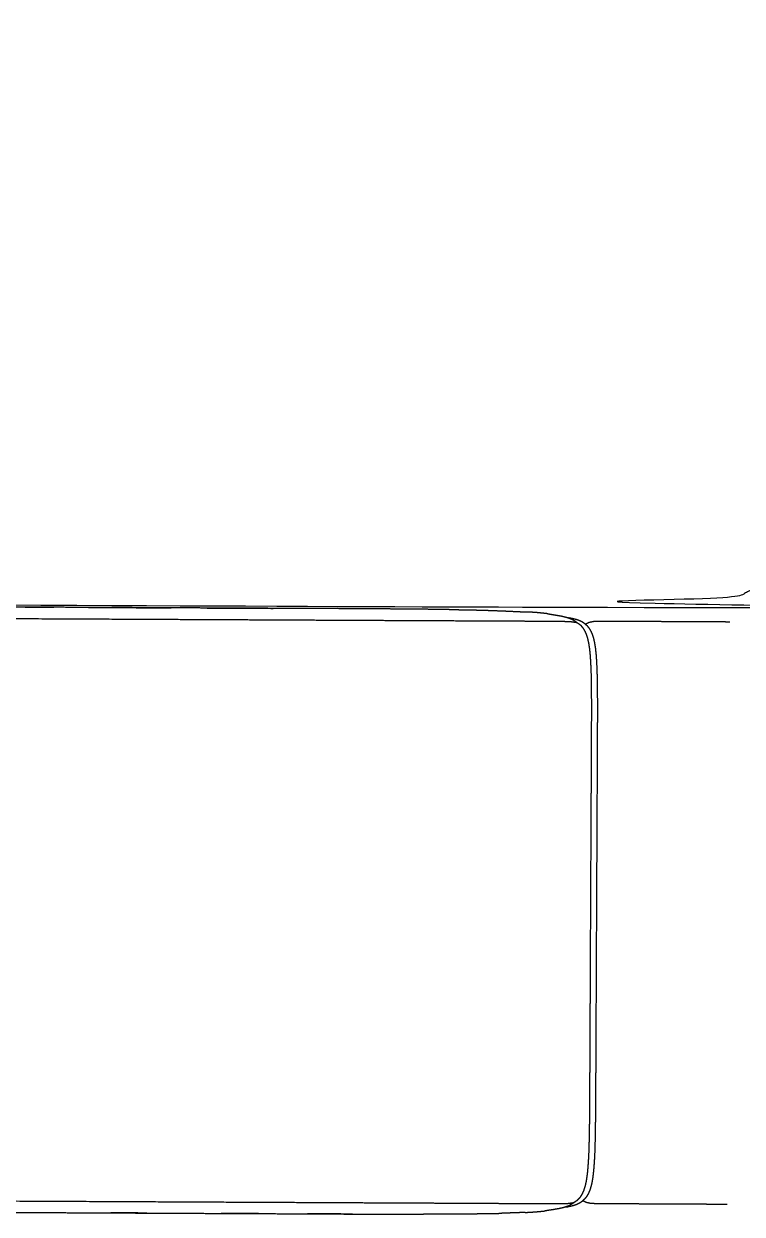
# Model space of a CAD drawing. Header units: millimetres. Extents: x 3429 to 24139, y -631 to 9878.
# Drawn here: x 9116.721 to 9119.533, y 3514.61 to 3519.265 of the extents above; entities that cross this region are included whole.
import ezdxf

# ---------------------------------------------------------------- set-up
doc = ezdxf.new("R2010")
doc.units = ezdxf.units.MM
doc.layers.add('multid_gorunus_4', color=15, linetype='Continuous', lineweight=9)
doc.layers.add('multid_gorunus_5', color=193, linetype='Continuous', lineweight=5)

# ---------------------------------------------------------------- blocks, each defined once
blk = doc.blocks.new('grup-2')
at = {"layer": 'multid_gorunus_4', "lineweight": -3}
for points, knots in [([(1793.8939, 5981.9822), (1793.8979, 5981.9751), (1793.9019, 5981.968), (1793.9132, 5981.9577), (1793.9245, 5981.9474), (1793.946, 5981.9309), (1793.9674, 5981.9144), (1794.0021, 5981.8891), (1794.0368, 5981.8637), (1794.0876, 5981.8264), (1794.1385, 5981.7892), (1794.2024, 5981.7428), (1794.2662, 5981.6964), (1794.34, 5981.6437), (1794.4137, 5981.591), (1794.4942, 5981.5346), (1794.5747, 5981.4782), (1794.6588, 5981.421), (1794.743, 5981.3637), (1794.83, 5981.306), (1794.9171, 5981.2483), (1795.0064, 5981.1907), (1795.0957, 5981.1331), (1795.1866, 5981.0761), (1795.2775, 5981.0191), (1795.3694, 5980.963), (1795.4613, 5980.907), (1795.5541, 5980.8521), (1795.6469, 5980.7972), (1795.7407, 5980.7433), (1795.8344, 5980.6895), (1795.9291, 5980.6367), (1796.0237, 5980.584), (1796.1192, 5980.5323), (1796.2148, 5980.4806), (1796.3112, 5980.43), (1796.4077, 5980.3794), (1796.505, 5980.3299), (1796.6024, 5980.2805), (1796.7005, 5980.2322), (1796.7987, 5980.1838), (1796.8977, 5980.1366), (1796.9968, 5980.0894), (1797.0967, 5980.0433), (1797.1965, 5979.9973), (1797.2972, 5979.9524), (1797.398, 5979.9074), (1797.4995, 5979.8637), (1797.601, 5979.82), (1797.7034, 5979.7774), (1797.8057, 5979.7349), (1797.9088, 5979.6935), (1798.0119, 5979.6521), (1798.1158, 5979.6119), (1798.2197, 5979.5718), (1798.3243, 5979.5328), (1798.429, 5979.4939), (1798.5344, 5979.4562), (1798.6398, 5979.4185), (1798.7459, 5979.3821), (1798.8519, 5979.3456), (1798.9587, 5979.3105), (1799.0656, 5979.2754), (1799.173, 5979.2416), (1799.2805, 5979.2077), (1799.3887, 5979.1752), (1799.4969, 5979.1426), (1799.6057, 5979.1115), (1799.7146, 5979.0803), (1799.824, 5979.0505), (1799.9335, 5979.0206), (1800.0435, 5978.9922), (1800.1536, 5978.9637), (1800.2643, 5978.9366), (1800.375, 5978.9096), (1800.4863, 5978.8839), (1800.5976, 5978.8582), (1800.7094, 5978.834), (1800.8212, 5978.8098), (1800.9336, 5978.787), (1801.046, 5978.7641), (1801.1589, 5978.7428), (1801.2719, 5978.7215), (1801.3893, 5978.7015), (1801.5068, 5978.6816), (1801.6328, 5978.663), (1801.7588, 5978.6443), (1801.8974, 5978.627), (1802.0359, 5978.6096), (1802.1909, 5978.5934), (1802.346, 5978.5771), (1802.5216, 5978.562), (1802.6972, 5978.5468), (1802.8973, 5978.5328), (1803.0974, 5978.5187), (1803.326, 5978.5055), (1803.5546, 5978.4924), (1803.8158, 5978.4801), (1804.077, 5978.4678), (1804.3747, 5978.4563), (1804.6723, 5978.4449), (1805.0105, 5978.4341), (1805.3487, 5978.4234), (1805.7315, 5978.4134), (1806.1142, 5978.4033), (1806.5454, 5978.3938), (1806.9766, 5978.3843), (1807.4603, 5978.3754), (1807.9441, 5978.3664), (1808.4843, 5978.3579), (1809.0246, 5978.3494), (1809.6253, 5978.3413), (1810.2261, 5978.3332), (1810.8914, 5978.3253), (1811.5566, 5978.3175), (1812.2784, 5978.31), (1813.0001, 5978.3024), (1813.7703, 5978.2952), (1814.5404, 5978.2879), (1815.351, 5978.281), (1816.1615, 5978.274), (1817.0044, 5978.2674), (1817.8473, 5978.2607), (1818.7146, 5978.2544), (1819.5819, 5978.2481), (1820.4655, 5978.2421), (1821.3491, 5978.2361), (1822.2408, 5978.2304), (1823.1326, 5978.2246), (1824.0247, 5978.2192), (1824.9167, 5978.2138), (1825.8009, 5978.2087), (1826.6852, 5978.2036), (1827.5536, 5978.1988), (1828.4219, 5978.194), (1829.2665, 5978.1895), (1829.511, 5978.1881), (1830.3236, 5978.1839), (1831.1362, 5978.1797), (1831.9088, 5978.1758), (1832.6815, 5978.172), (1833.4061, 5978.1684), (1834.1308, 5978.1649), (1834.7994, 5978.1616), (1835.468, 5978.1584), (1836.0726, 5978.1554), (1836.6772, 5978.1524), (1837.2213, 5978.1498), (1837.7653, 5978.1472), (1838.2523, 5978.1448), (1838.7393, 5978.1424), (1839.1729, 5978.1403), (1839.6064, 5978.1382), (1839.9899, 5978.1363), (1840.3735, 5978.1345), (1840.7106, 5978.1329), (1841.0477, 5978.1312), (1841.3418, 5978.1298), (1841.6359, 5978.1283), (1841.8906, 5978.1271), (1842.1454, 5978.1258), (1842.3642, 5978.1248), (1842.583, 5978.1237), (1842.7686, 5978.1228), (1842.9543, 5978.1219), (1843.1096, 5978.1212), (1843.265, 5978.1204), (1843.3928, 5978.1198), (1843.5206, 5978.1191), (1843.6236, 5978.1187), (1843.7267, 5978.1182), (1843.8077, 5978.1178), (1843.8887, 5978.1174), (1843.9506, 5978.117), (1844.0125, 5978.1167), (1844.0581, 5978.1165), (1844.1036, 5978.1164), (1844.1357, 5978.1162), (1844.1677, 5978.116), (1844.1885, 5978.1165), (1844.2094, 5978.117), (1844.2212, 5978.1187), (1844.2331, 5978.1204)], [0, 0, 0, 1, 1, 2, 2, 3, 3, 4, 4, 5, 5, 6, 6, 7, 7, 8, 8, 9, 9, 10, 10, 11, 11, 12, 12, 13, 13, 14, 14, 15, 15, 16, 16, 17, 17, 18, 18, 19, 19, 20, 20, 21, 21, 22, 22, 23, 23, 24, 24, 25, 25, 26, 26, 27, 27, 28, 28, 29, 29, 30, 30, 31, 31, 32, 32, 33, 33, 34, 34, 35, 35, 36, 36, 37, 37, 38, 38, 39, 39, 40, 40, 41, 41, 42, 42, 43, 43, 44, 44, 45, 45, 46, 46, 47, 47, 48, 48, 49, 49, 50, 50, 51, 51, 52, 52, 53, 53, 54, 54, 55, 55, 56, 56, 57, 57, 58, 58, 59, 59, 60, 60, 61, 61, 62, 62, 63, 63, 64, 64, 65, 65, 66, 66, 67, 67, 68, 68, 69, 69, 70, 70, 71, 71, 72, 72, 73, 73, 74, 74, 75, 75, 76, 76, 77, 77, 78, 78, 79, 79, 80, 80, 81, 81, 82, 82, 83, 83, 84, 84, 85, 85, 86, 86, 87, 87, 88, 88, 89, 89, 90, 90, 91, 91, 91]), ([(1793.8939, 5981.9822), (1793.8979, 5981.9751), (1793.9019, 5981.968), (1793.9132, 5981.9577), (1793.9245, 5981.9474), (1793.946, 5981.9309), (1793.9674, 5981.9144), (1794.0021, 5981.8891), (1794.0368, 5981.8637), (1794.0876, 5981.8264), (1794.1385, 5981.7892), (1794.2024, 5981.7428), (1794.2662, 5981.6964), (1794.34, 5981.6437), (1794.4137, 5981.591), (1794.4942, 5981.5346), (1794.5747, 5981.4782), (1794.6588, 5981.421), (1794.743, 5981.3637), (1794.83, 5981.306), (1794.9171, 5981.2483), (1795.0064, 5981.1907), (1795.0957, 5981.1331), (1795.1866, 5981.0761), (1795.2775, 5981.0191), (1795.3694, 5980.963), (1795.4613, 5980.907), (1795.5541, 5980.8521), (1795.6469, 5980.7972), (1795.7407, 5980.7433), (1795.8344, 5980.6895), (1795.9291, 5980.6367), (1796.0237, 5980.584), (1796.1192, 5980.5323), (1796.2148, 5980.4806), (1796.3112, 5980.43), (1796.4077, 5980.3794), (1796.505, 5980.3299), (1796.6024, 5980.2805), (1796.7005, 5980.2322), (1796.7987, 5980.1838), (1796.8977, 5980.1366), (1796.9968, 5980.0894), (1797.0967, 5980.0433), (1797.1965, 5979.9973), (1797.2972, 5979.9524), (1797.398, 5979.9074), (1797.4995, 5979.8637), (1797.601, 5979.82), (1797.7034, 5979.7774), (1797.8057, 5979.7349), (1797.9088, 5979.6935), (1798.0119, 5979.6521), (1798.1158, 5979.6119), (1798.2197, 5979.5718), (1798.3243, 5979.5328), (1798.429, 5979.4939), (1798.5344, 5979.4562), (1798.6398, 5979.4185), (1798.7459, 5979.3821), (1798.8519, 5979.3456), (1798.9587, 5979.3105), (1799.0656, 5979.2754), (1799.173, 5979.2416), (1799.2805, 5979.2077), (1799.3887, 5979.1752), (1799.4969, 5979.1426), (1799.6057, 5979.1115), (1799.7146, 5979.0803), (1799.824, 5979.0505), (1799.9335, 5979.0206), (1800.0435, 5978.9922), (1800.1536, 5978.9637), (1800.2643, 5978.9366), (1800.375, 5978.9096), (1800.4863, 5978.8839), (1800.5976, 5978.8582), (1800.7094, 5978.834), (1800.8212, 5978.8098), (1800.9336, 5978.787), (1801.046, 5978.7641), (1801.1589, 5978.7428), (1801.2719, 5978.7215), (1801.3893, 5978.7015), (1801.5068, 5978.6816), (1801.6328, 5978.663), (1801.7588, 5978.6443), (1801.8974, 5978.627), (1802.0359, 5978.6096), (1802.1909, 5978.5934), (1802.346, 5978.5771), (1802.5216, 5978.562), (1802.6972, 5978.5468), (1802.8973, 5978.5328), (1803.0974, 5978.5187), (1803.326, 5978.5055), (1803.5546, 5978.4924), (1803.8158, 5978.4801), (1804.077, 5978.4678), (1804.3747, 5978.4563), (1804.6723, 5978.4449), (1805.0105, 5978.4341), (1805.3487, 5978.4234), (1805.7315, 5978.4134), (1806.1142, 5978.4033), (1806.5454, 5978.3938), (1806.9766, 5978.3843), (1807.4603, 5978.3754), (1807.9441, 5978.3664), (1808.4843, 5978.3579), (1809.0246, 5978.3494), (1809.6253, 5978.3413), (1810.2261, 5978.3332), (1810.8914, 5978.3253), (1811.5566, 5978.3175), (1812.2784, 5978.31), (1813.0001, 5978.3024), (1813.7703, 5978.2952), (1814.5404, 5978.2879), (1815.351, 5978.281), (1816.1615, 5978.274), (1817.0044, 5978.2674), (1817.8473, 5978.2607), (1818.7146, 5978.2544), (1819.5819, 5978.2481), (1820.4655, 5978.2421), (1821.3491, 5978.2361), (1822.2408, 5978.2304), (1823.1326, 5978.2246), (1824.0247, 5978.2192), (1824.9167, 5978.2138), (1825.8009, 5978.2087), (1826.6852, 5978.2036), (1827.5536, 5978.1988), (1828.4219, 5978.194), (1829.2665, 5978.1895), (1829.511, 5978.1881), (1830.3236, 5978.1839), (1831.1362, 5978.1797), (1831.9088, 5978.1758), (1832.6815, 5978.172), (1833.4061, 5978.1684), (1834.1308, 5978.1649), (1834.7994, 5978.1616), (1835.468, 5978.1584), (1836.0726, 5978.1554), (1836.6772, 5978.1524), (1837.2213, 5978.1498), (1837.7653, 5978.1472), (1838.2523, 5978.1448), (1838.7393, 5978.1424), (1839.1729, 5978.1403), (1839.6064, 5978.1382), (1839.9899, 5978.1363), (1840.3735, 5978.1345), (1840.7106, 5978.1329), (1841.0477, 5978.1312), (1841.3418, 5978.1298), (1841.6359, 5978.1283), (1841.8906, 5978.1271), (1842.1454, 5978.1258), (1842.3642, 5978.1248), (1842.583, 5978.1237), (1842.7686, 5978.1228), (1842.9543, 5978.1219), (1843.1096, 5978.1212), (1843.265, 5978.1204), (1843.3928, 5978.1198), (1843.5206, 5978.1191), (1843.6236, 5978.1187), (1843.7267, 5978.1182), (1843.8077, 5978.1178), (1843.8887, 5978.1174), (1843.9506, 5978.117), (1844.0125, 5978.1167), (1844.0581, 5978.1165), (1844.1036, 5978.1164), (1844.1357, 5978.1162), (1844.1677, 5978.116), (1844.1885, 5978.1165), (1844.2094, 5978.117), (1844.2212, 5978.1187), (1844.2331, 5978.1204)], [0, 0, 0, 1, 1, 2, 2, 3, 3, 4, 4, 5, 5, 6, 6, 7, 7, 8, 8, 9, 9, 10, 10, 11, 11, 12, 12, 13, 13, 14, 14, 15, 15, 16, 16, 17, 17, 18, 18, 19, 19, 20, 20, 21, 21, 22, 22, 23, 23, 24, 24, 25, 25, 26, 26, 27, 27, 28, 28, 29, 29, 30, 30, 31, 31, 32, 32, 33, 33, 34, 34, 35, 35, 36, 36, 37, 37, 38, 38, 39, 39, 40, 40, 41, 41, 42, 42, 43, 43, 44, 44, 45, 45, 46, 46, 47, 47, 48, 48, 49, 49, 50, 50, 51, 51, 52, 52, 53, 53, 54, 54, 55, 55, 56, 56, 57, 57, 58, 58, 59, 59, 60, 60, 61, 61, 62, 62, 63, 63, 64, 64, 65, 65, 66, 66, 67, 67, 68, 68, 69, 69, 70, 70, 71, 71, 72, 72, 73, 73, 74, 74, 75, 75, 76, 76, 77, 77, 78, 78, 79, 79, 80, 80, 81, 81, 82, 82, 83, 83, 84, 84, 85, 85, 86, 86, 87, 87, 88, 88, 89, 89, 90, 90, 91, 91, 91]), ([(1843.8508, 5980.4366), (1843.8115, 5980.4372), (1843.7722, 5980.4378), (1843.7517, 5980.4386), (1843.7313, 5980.4395), (1843.6801, 5980.4401), (1843.629, 5980.4406), (1843.5702, 5980.4411), (1843.5114, 5980.4416), (1843.4443, 5980.4421), (1843.3772, 5980.4425), (1843.3012, 5980.4429), (1843.2253, 5980.4433), (1843.1399, 5980.4437), (1843.0545, 5980.4441), (1842.9591, 5980.4446), (1842.8638, 5980.445), (1842.7596, 5980.4455), (1842.6554, 5980.4461), (1842.5437, 5980.4466), (1842.4321, 5980.4471), (1842.3142, 5980.4477), (1842.1962, 5980.4483), (1842.0733, 5980.4489), (1841.9503, 5980.4495), (1841.8236, 5980.4501), (1841.6968, 5980.4508), (1841.5676, 5980.4514), (1841.4384, 5980.452), (1841.308, 5980.4526), (1841.1775, 5980.4532), (1841.047, 5980.4539), (1840.9165, 5980.4545), (1840.7873, 5980.4551), (1840.6581, 5980.4557), (1840.5314, 5980.4564), (1840.4047, 5980.457), (1840.2817, 5980.4576), (1840.1587, 5980.4582), (1840.0408, 5980.4587), (1839.9228, 5980.4593), (1839.8112, 5980.4599), (1839.6995, 5980.4604), (1839.5953, 5980.4609), (1839.4911, 5980.4614), (1839.3957, 5980.4619), (1839.3003, 5980.4624), (1839.215, 5980.4628), (1839.1296, 5980.4632), (1839.0537, 5980.4636), (1838.9777, 5980.4639), (1838.9106, 5980.4641), (1838.8435, 5980.4643), (1838.8336, 5980.4643), (1838.8236, 5980.4643)], [90.111111, 90.111111, 90.111111, 91, 91, 92, 92, 93, 93, 94, 94, 95, 95, 96, 96, 97, 97, 98, 98, 99, 99, 100, 100, 101, 101, 102, 102, 103, 103, 104, 104, 105, 105, 106, 106, 107, 107, 108, 108, 109, 109, 110, 110, 111, 111, 112, 112, 113, 113, 114, 114, 115, 115, 116, 116, 116.169368, 116.169368, 116.169368]), ([(1843.8508, 5980.4366), (1843.8115, 5980.4372), (1843.7722, 5980.4378), (1843.7517, 5980.4386), (1843.7313, 5980.4395), (1843.6801, 5980.4401), (1843.629, 5980.4406), (1843.5702, 5980.4411), (1843.5114, 5980.4416), (1843.4443, 5980.4421), (1843.3772, 5980.4425), (1843.3012, 5980.4429), (1843.2253, 5980.4433), (1843.1399, 5980.4437), (1843.0545, 5980.4441), (1842.9591, 5980.4446), (1842.8638, 5980.445), (1842.7596, 5980.4455), (1842.6554, 5980.4461), (1842.5437, 5980.4466), (1842.4321, 5980.4471), (1842.3142, 5980.4477), (1842.1962, 5980.4483), (1842.0733, 5980.4489), (1841.9503, 5980.4495), (1841.8236, 5980.4501), (1841.6968, 5980.4508), (1841.5676, 5980.4514), (1841.4384, 5980.452), (1841.308, 5980.4526), (1841.1775, 5980.4532), (1841.047, 5980.4539), (1840.9165, 5980.4545), (1840.7873, 5980.4551), (1840.6581, 5980.4557), (1840.5314, 5980.4564), (1840.4047, 5980.457), (1840.2817, 5980.4576), (1840.1587, 5980.4582), (1840.0408, 5980.4587), (1839.9228, 5980.4593), (1839.8112, 5980.4599), (1839.6995, 5980.4604), (1839.5953, 5980.4609), (1839.4911, 5980.4614), (1839.3957, 5980.4619), (1839.3003, 5980.4624), (1839.215, 5980.4628), (1839.1296, 5980.4632), (1839.0537, 5980.4636), (1838.9777, 5980.4639), (1838.9106, 5980.4641), (1838.8435, 5980.4643), (1838.8336, 5980.4643), (1838.8236, 5980.4643)], [90.111111, 90.111111, 90.111111, 91, 91, 92, 92, 93, 93, 94, 94, 95, 95, 96, 96, 97, 97, 98, 98, 99, 99, 100, 100, 101, 101, 102, 102, 103, 103, 104, 104, 105, 105, 106, 106, 107, 107, 108, 108, 109, 109, 110, 110, 111, 111, 112, 112, 113, 113, 114, 114, 115, 115, 116, 116, 116.169368, 116.169368, 116.169368]), ([(1842.0842, 5980.4488), (1842.0847, 5980.4488), (1842.0851, 5980.4488), (1842.1407, 5980.4485), (1842.1962, 5980.4483)], [261.9964985, 261.9964985, 261.9964985, 262, 262, 262.4469027, 262.4469027, 262.4469027]), ([(1842.0842, 5980.4488), (1842.0847, 5980.4488), (1842.0851, 5980.4488), (1842.1407, 5980.4485), (1842.1962, 5980.4483)], [261.9964985, 261.9964985, 261.9964985, 262, 262, 262.4469027, 262.4469027, 262.4469027]), ([(1842.3331, 5980.4476), (1842.3334, 5980.4476), (1842.3337, 5980.4476), (1842.4529, 5980.4471), (1842.5721, 5980.4465), (1842.6137, 5980.4463), (1842.6554, 5980.4461)], [262.997395, 262.997395, 262.997395, 263, 263, 264, 264, 264.369074, 264.369074, 264.369074]), ([(1842.3331, 5980.4476), (1842.3334, 5980.4476), (1842.3337, 5980.4476), (1842.4529, 5980.4471), (1842.5721, 5980.4465), (1842.6137, 5980.4463), (1842.6554, 5980.4461)], [262.997395, 262.997395, 262.997395, 263, 263, 264, 264, 264.369074, 264.369074, 264.369074]), ([(1842.7976, 5980.4453), (1842.7977, 5980.4453), (1842.7978, 5980.4453), (1842.903, 5980.4449), (1843.0083, 5980.4444), (1843.0314, 5980.4443), (1843.0545, 5980.4441)], [264.999047, 264.999047, 264.999047, 265, 265, 266, 266, 266.239627, 266.239627, 266.239627]), ([(1842.7976, 5980.4453), (1842.7977, 5980.4453), (1842.7978, 5980.4453), (1842.903, 5980.4449), (1843.0083, 5980.4444), (1843.0314, 5980.4443), (1843.0545, 5980.4441)], [264.999047, 264.999047, 264.999047, 265, 265, 266, 266, 266.239627, 266.239627, 266.239627]), ([(1843.8508, 5980.4366), (1843.8726, 5980.4365), (1843.8945, 5980.4364), (1843.9261, 5980.4352), (1843.9578, 5980.4341), (1843.984, 5980.4329), (1844.0103, 5980.4316), (1844.0313, 5980.4307), (1844.0522, 5980.4299)], [83.301867, 83.301867, 83.301867, 84, 84, 85, 85, 86, 86, 87, 87, 87]), ([(1843.8508, 5980.4366), (1843.8726, 5980.4365), (1843.8945, 5980.4364), (1843.9261, 5980.4352), (1843.9578, 5980.4341), (1843.984, 5980.4329), (1844.0103, 5980.4316), (1844.0313, 5980.4307), (1844.0522, 5980.4299)], [83.301867, 83.301867, 83.301867, 84, 84, 85, 85, 86, 86, 87, 87, 87]), ([(1844.1303, 5980.423), (1844.1129, 5980.4248), (1844.0954, 5980.4267), (1844.0738, 5980.4283), (1844.0522, 5980.4299)], [0, 0, 0, 1, 1, 2, 2, 2]), ([(1844.1303, 5980.423), (1844.1129, 5980.4248), (1844.0954, 5980.4267), (1844.0738, 5980.4283), (1844.0522, 5980.4299)], [0, 0, 0, 1, 1, 2, 2, 2]), ([(1844.1303, 5980.423), (1844.1441, 5980.4207), (1844.1579, 5980.4185), (1844.1703, 5980.4164), (1844.1828, 5980.4142)], [2, 2, 2, 3, 3, 4, 4, 4]), ([(1844.1303, 5980.423), (1844.1441, 5980.4207), (1844.1579, 5980.4185), (1844.1703, 5980.4164), (1844.1828, 5980.4142)], [2, 2, 2, 3, 3, 4, 4, 4]), ([(1844.1828, 5980.4142), (1844.1934, 5980.4116), (1844.2041, 5980.4091), (1844.2124, 5980.4061), (1844.2207, 5980.4032), (1844.2271, 5980.3999), (1844.2336, 5980.3965)], [-1, -1, -1, 0, 0, 1, 1, 2, 2, 2]), ([(1844.1828, 5980.4142), (1844.1934, 5980.4116), (1844.2041, 5980.4091), (1844.2124, 5980.4061), (1844.2207, 5980.4032), (1844.2271, 5980.3999), (1844.2336, 5980.3965)], [-1, -1, -1, 0, 0, 1, 1, 2, 2, 2]), ([(1844.1993, 5978.1028), (1844.2037, 5978.1034), (1844.208, 5978.104), (1844.2184, 5978.1064), (1844.2289, 5978.1087), (1844.2369, 5978.1114), (1844.2448, 5978.1141), (1844.251, 5978.1172), (1844.2572, 5978.1203), (1844.2621, 5978.1238), (1844.267, 5978.1273), (1844.2713, 5978.1313), (1844.2755, 5978.1352), (1844.2793, 5978.1397), (1844.2831, 5978.1442), (1844.2863, 5978.1496), (1844.2895, 5978.1549), (1844.2923, 5978.1613), (1844.2951, 5978.1676), (1844.2975, 5978.1751), (1844.2999, 5978.1827), (1844.302, 5978.1915), (1844.3041, 5978.2003), (1844.3058, 5978.2107), (1844.3075, 5978.2211), (1844.3089, 5978.2332), (1844.3103, 5978.2453), (1844.3114, 5978.2593), (1844.3125, 5978.2733), (1844.3135, 5978.2893), (1844.3144, 5978.3053), (1844.3151, 5978.3235), (1844.3157, 5978.3417), (1844.3162, 5978.3622), (1844.3167, 5978.3827), (1844.317, 5978.4057), (1844.3173, 5978.4287), (1844.3176, 5978.4542), (1844.3179, 5978.4798), (1844.318, 5978.5081), (1844.3182, 5978.5364), (1844.3183, 5978.5676), (1844.3185, 5978.5989), (1844.3187, 5978.6332), (1844.3189, 5978.6675), (1844.319, 5978.7044), (1844.3192, 5978.7414), (1844.3194, 5978.7806), (1844.3195, 5978.8199), (1844.3197, 5978.861), (1844.32, 5978.9022), (1844.3202, 5978.9449), (1844.3204, 5978.9876), (1844.3206, 5979.0314), (1844.3208, 5979.0752), (1844.321, 5979.1198), (1844.3212, 5979.1644), (1844.3214, 5979.2093), (1844.3216, 5979.2543), (1844.3219, 5979.2992), (1844.3221, 5979.3442), (1844.3223, 5979.3887), (1844.3225, 5979.4333), (1844.3227, 5979.4771), (1844.3229, 5979.521), (1844.3231, 5979.5636), (1844.3233, 5979.6063), (1844.3235, 5979.6474), (1844.3238, 5979.6886), (1844.3239, 5979.7278), (1844.3241, 5979.7671), (1844.3242, 5979.8041), (1844.3244, 5979.8411), (1844.3246, 5979.8753), (1844.3248, 5979.9096), (1844.3249, 5979.9408), (1844.3251, 5979.9721), (1844.3252, 5980.0004), (1844.3253, 5980.0287), (1844.3253, 5980.0543), (1844.3253, 5980.0799), (1844.3251, 5980.1028), (1844.325, 5980.1258), (1844.3247, 5980.1463), (1844.3244, 5980.1668), (1844.3239, 5980.185), (1844.3235, 5980.2032), (1844.3227, 5980.2192), (1844.3219, 5980.2352), (1844.321, 5980.2492), (1844.32, 5980.2632), (1844.3187, 5980.2753), (1844.3174, 5980.2874), (1844.3158, 5980.2978), (1844.3141, 5980.3082), (1844.3122, 5980.3171), (1844.3102, 5980.3259), (1844.3078, 5980.3335), (1844.3055, 5980.3411), (1844.3028, 5980.3474), (1844.3, 5980.3538), (1844.2969, 5980.3592), (1844.2937, 5980.3645), (1844.29, 5980.3691), (1844.2863, 5980.3738), (1844.282, 5980.3777), (1844.2778, 5980.3817), (1844.2729, 5980.3852), (1844.268, 5980.3888), (1844.2619, 5980.3919), (1844.2558, 5980.3951), (1844.2478, 5980.3979), (1844.2399, 5980.4006), (1844.2294, 5980.4031), (1844.219, 5980.4055), (1844.2147, 5980.4062), (1844.2104, 5980.4069)], [123.680145, 123.680145, 123.680145, 124, 124, 125, 125, 126, 126, 127, 127, 128, 128, 129, 129, 130, 130, 131, 131, 132, 132, 133, 133, 134, 134, 135, 135, 136, 136, 137, 137, 138, 138, 139, 139, 140, 140, 141, 141, 142, 142, 143, 143, 144, 144, 145, 145, 146, 146, 147, 147, 148, 148, 149, 149, 150, 150, 151, 151, 152, 152, 153, 153, 154, 154, 155, 155, 156, 156, 157, 157, 158, 158, 159, 159, 160, 160, 161, 161, 162, 162, 163, 163, 164, 164, 165, 165, 166, 166, 167, 167, 168, 168, 169, 169, 170, 170, 171, 171, 172, 172, 173, 173, 174, 174, 175, 175, 176, 176, 177, 177, 178, 178, 179, 179, 180, 180, 180.319855, 180.319855, 180.319855]), ([(1844.1993, 5978.1028), (1844.2037, 5978.1034), (1844.208, 5978.104), (1844.2184, 5978.1064), (1844.2289, 5978.1087), (1844.2369, 5978.1114), (1844.2448, 5978.1141), (1844.251, 5978.1172), (1844.2572, 5978.1203), (1844.2621, 5978.1238), (1844.267, 5978.1273), (1844.2713, 5978.1313), (1844.2755, 5978.1352), (1844.2793, 5978.1397), (1844.2831, 5978.1442), (1844.2863, 5978.1496), (1844.2895, 5978.1549), (1844.2923, 5978.1613), (1844.2951, 5978.1676), (1844.2975, 5978.1751), (1844.2999, 5978.1827), (1844.302, 5978.1915), (1844.3041, 5978.2003), (1844.3058, 5978.2107), (1844.3075, 5978.2211), (1844.3089, 5978.2332), (1844.3103, 5978.2453), (1844.3114, 5978.2593), (1844.3125, 5978.2733), (1844.3135, 5978.2893), (1844.3144, 5978.3053), (1844.3151, 5978.3235), (1844.3157, 5978.3417), (1844.3162, 5978.3622), (1844.3167, 5978.3827), (1844.317, 5978.4057), (1844.3173, 5978.4287), (1844.3176, 5978.4542), (1844.3179, 5978.4798), (1844.318, 5978.5081), (1844.3182, 5978.5364), (1844.3183, 5978.5676), (1844.3185, 5978.5989), (1844.3187, 5978.6332), (1844.3189, 5978.6675), (1844.319, 5978.7044), (1844.3192, 5978.7414), (1844.3194, 5978.7806), (1844.3195, 5978.8199), (1844.3197, 5978.861), (1844.32, 5978.9022), (1844.3202, 5978.9449), (1844.3204, 5978.9876), (1844.3206, 5979.0314), (1844.3208, 5979.0752), (1844.321, 5979.1198), (1844.3212, 5979.1644), (1844.3214, 5979.2093), (1844.3216, 5979.2543), (1844.3219, 5979.2992), (1844.3221, 5979.3442), (1844.3223, 5979.3887), (1844.3225, 5979.4333), (1844.3227, 5979.4771), (1844.3229, 5979.521), (1844.3231, 5979.5636), (1844.3233, 5979.6063), (1844.3235, 5979.6474), (1844.3238, 5979.6886), (1844.3239, 5979.7278), (1844.3241, 5979.7671), (1844.3242, 5979.8041), (1844.3244, 5979.8411), (1844.3246, 5979.8753), (1844.3248, 5979.9096), (1844.3249, 5979.9408), (1844.3251, 5979.9721), (1844.3252, 5980.0004), (1844.3253, 5980.0287), (1844.3253, 5980.0543), (1844.3253, 5980.0799), (1844.3251, 5980.1028), (1844.325, 5980.1258), (1844.3247, 5980.1463), (1844.3244, 5980.1668), (1844.3239, 5980.185), (1844.3235, 5980.2032), (1844.3227, 5980.2192), (1844.3219, 5980.2352), (1844.321, 5980.2492), (1844.32, 5980.2632), (1844.3187, 5980.2753), (1844.3174, 5980.2874), (1844.3158, 5980.2978), (1844.3141, 5980.3082), (1844.3122, 5980.3171), (1844.3102, 5980.3259), (1844.3078, 5980.3335), (1844.3055, 5980.3411), (1844.3028, 5980.3474), (1844.3, 5980.3538), (1844.2969, 5980.3592), (1844.2937, 5980.3645), (1844.29, 5980.3691), (1844.2863, 5980.3738), (1844.282, 5980.3777), (1844.2778, 5980.3817), (1844.2729, 5980.3852), (1844.268, 5980.3888), (1844.2619, 5980.3919), (1844.2558, 5980.3951), (1844.2478, 5980.3979), (1844.2399, 5980.4006), (1844.2294, 5980.4031), (1844.219, 5980.4055), (1844.2147, 5980.4062), (1844.2104, 5980.4069)], [123.680145, 123.680145, 123.680145, 124, 124, 125, 125, 126, 126, 127, 127, 128, 128, 129, 129, 130, 130, 131, 131, 132, 132, 133, 133, 134, 134, 135, 135, 136, 136, 137, 137, 138, 138, 139, 139, 140, 140, 141, 141, 142, 142, 143, 143, 144, 144, 145, 145, 146, 146, 147, 147, 148, 148, 149, 149, 150, 150, 151, 151, 152, 152, 153, 153, 154, 154, 155, 155, 156, 156, 157, 157, 158, 158, 159, 159, 160, 160, 161, 161, 162, 162, 163, 163, 164, 164, 165, 165, 166, 166, 167, 167, 168, 168, 169, 169, 170, 170, 171, 171, 172, 172, 173, 173, 174, 174, 175, 175, 176, 176, 177, 177, 178, 178, 179, 179, 180, 180, 180.319855, 180.319855, 180.319855]), ([(1844.2336, 5980.3965), (1844.2387, 5980.3927), (1844.2439, 5980.3889), (1844.2491, 5980.3854), (1844.2543, 5980.3818)], [2, 2, 2, 3, 3, 4, 4, 4]), ([(1844.2336, 5980.3965), (1844.2387, 5980.3927), (1844.2439, 5980.3889), (1844.2491, 5980.3854), (1844.2543, 5980.3818)], [2, 2, 2, 3, 3, 4, 4, 4]), ([(1844.8426, 5980.3906), (1844.8291, 5980.3907), (1844.8155, 5980.3908), (1844.798, 5980.3909), (1844.7805, 5980.3909), (1844.7592, 5980.3911), (1844.7378, 5980.3912), (1844.7124, 5980.3913), (1844.687, 5980.3914), (1844.6577, 5980.3916), (1844.6283, 5980.3917), (1844.5949, 5980.3919), (1844.5614, 5980.3921), (1844.527, 5980.3922), (1844.4926, 5980.3924), (1844.4602, 5980.3925), (1844.4277, 5980.3926), (1844.4004, 5980.3928), (1844.373, 5980.3929), (1844.3538, 5980.393), (1844.3346, 5980.3931), (1844.3216, 5980.3926), (1844.3085, 5980.392), (1844.2997, 5980.3903), (1844.2908, 5980.3886), (1844.2843, 5980.3852), (1844.2778, 5980.3817)], [0, 0, 0, 1, 1, 2, 2, 3, 3, 4, 4, 5, 5, 6, 6, 7, 7, 8, 8, 9, 9, 10, 10, 11, 11, 12, 12, 13, 13, 13]), ([(1844.8426, 5980.3906), (1844.8291, 5980.3907), (1844.8155, 5980.3908), (1844.798, 5980.3909), (1844.7805, 5980.3909), (1844.7592, 5980.3911), (1844.7378, 5980.3912), (1844.7124, 5980.3913), (1844.687, 5980.3914), (1844.6577, 5980.3916), (1844.6283, 5980.3917), (1844.5949, 5980.3919), (1844.5614, 5980.3921), (1844.527, 5980.3922), (1844.4926, 5980.3924), (1844.4602, 5980.3925), (1844.4277, 5980.3926), (1844.4004, 5980.3928), (1844.373, 5980.3929), (1844.3538, 5980.393), (1844.3346, 5980.3931), (1844.3216, 5980.3926), (1844.3085, 5980.392), (1844.2997, 5980.3903), (1844.2908, 5980.3886), (1844.2843, 5980.3852), (1844.2778, 5980.3817)], [0, 0, 0, 1, 1, 2, 2, 3, 3, 4, 4, 5, 5, 6, 6, 7, 7, 8, 8, 9, 9, 10, 10, 11, 11, 12, 12, 13, 13, 13]), ([(1844.2435, 5978.1275), (1844.2478, 5978.1314), (1844.252, 5978.1353), (1844.2558, 5978.1398), (1844.2596, 5978.1444), (1844.2628, 5978.1497), (1844.266, 5978.155), (1844.2688, 5978.1614), (1844.2716, 5978.1677), (1844.274, 5978.1752), (1844.2765, 5978.1828), (1844.2785, 5978.1916), (1844.2806, 5978.2005), (1844.2823, 5978.2109), (1844.284, 5978.2212), (1844.2854, 5978.2333), (1844.2868, 5978.2454), (1844.2879, 5978.2594), (1844.289, 5978.2734), (1844.29, 5978.2894), (1844.2909, 5978.3054), (1844.2916, 5978.3236), (1844.2922, 5978.3418), (1844.2927, 5978.3623), (1844.2932, 5978.3828), (1844.2936, 5978.4058), (1844.2939, 5978.4288), (1844.2942, 5978.4543), (1844.2944, 5978.4799), (1844.2945, 5978.5082), (1844.2947, 5978.5365), (1844.2948, 5978.5677), (1844.295, 5978.599), (1844.2952, 5978.6333), (1844.2954, 5978.6676), (1844.2955, 5978.7045), (1844.2957, 5978.7415), (1844.2959, 5978.7807), (1844.296, 5978.82), (1844.2962, 5978.8611), (1844.2965, 5978.9023), (1844.2967, 5978.9449), (1844.2969, 5978.9876), (1844.2971, 5979.0314), (1844.2973, 5979.0753), (1844.2975, 5979.1198), (1844.2977, 5979.1644), (1844.2979, 5979.2094), (1844.2981, 5979.2544), (1844.2984, 5979.2993), (1844.2986, 5979.3443), (1844.2988, 5979.3888), (1844.299, 5979.4334), (1844.2992, 5979.4772), (1844.2994, 5979.5211), (1844.2996, 5979.5637), (1844.2998, 5979.6064), (1844.3001, 5979.6475), (1844.3003, 5979.6887), (1844.3004, 5979.7279), (1844.3006, 5979.7672), (1844.3007, 5979.8041), (1844.3009, 5979.8411), (1844.3011, 5979.8754), (1844.3013, 5979.9097), (1844.3014, 5979.9409), (1844.3016, 5979.9722), (1844.3017, 5980.0005), (1844.3018, 5980.0288), (1844.3018, 5980.0544), (1844.3018, 5980.08), (1844.3016, 5980.1029), (1844.3015, 5980.1259), (1844.3012, 5980.1464), (1844.301, 5980.1669), (1844.3005, 5980.1851), (1844.3, 5980.2033), (1844.2992, 5980.2193), (1844.2984, 5980.2353), (1844.2975, 5980.2493), (1844.2965, 5980.2633), (1844.2952, 5980.2754), (1844.2939, 5980.2875), (1844.2923, 5980.2979), (1844.2906, 5980.3083), (1844.2887, 5980.3172), (1844.2867, 5980.3261), (1844.2843, 5980.3336), (1844.282, 5980.3412), (1844.2793, 5980.3475), (1844.2765, 5980.3539), (1844.2734, 5980.3593), (1844.2702, 5980.3646), (1844.2665, 5980.3692), (1844.2627, 5980.3738), (1844.2585, 5980.3778), (1844.2543, 5980.3818)], [-32, -32, -32, -31, -31, -30, -30, -29, -29, -28, -28, -27, -27, -26, -26, -25, -25, -24, -24, -23, -23, -22, -22, -21, -21, -20, -20, -19, -19, -18, -18, -17, -17, -16, -16, -15, -15, -14, -14, -13, -13, -12, -12, -11, -11, -10, -10, -9, -9, -8, -8, -7, -7, -6, -6, -5, -5, -4, -4, -3, -3, -2, -2, -1, -1, 0, 0, 1, 1, 2, 2, 3, 3, 4, 4, 5, 5, 6, 6, 7, 7, 8, 8, 9, 9, 10, 10, 11, 11, 12, 12, 13, 13, 14, 14, 15, 15, 16, 16, 16]), ([(1844.2435, 5978.1275), (1844.2478, 5978.1314), (1844.252, 5978.1353), (1844.2558, 5978.1398), (1844.2596, 5978.1444), (1844.2628, 5978.1497), (1844.266, 5978.155), (1844.2688, 5978.1614), (1844.2716, 5978.1677), (1844.274, 5978.1752), (1844.2765, 5978.1828), (1844.2785, 5978.1916), (1844.2806, 5978.2005), (1844.2823, 5978.2109), (1844.284, 5978.2212), (1844.2854, 5978.2333), (1844.2868, 5978.2454), (1844.2879, 5978.2594), (1844.289, 5978.2734), (1844.29, 5978.2894), (1844.2909, 5978.3054), (1844.2916, 5978.3236), (1844.2922, 5978.3418), (1844.2927, 5978.3623), (1844.2932, 5978.3828), (1844.2936, 5978.4058), (1844.2939, 5978.4288), (1844.2942, 5978.4543), (1844.2944, 5978.4799), (1844.2945, 5978.5082), (1844.2947, 5978.5365), (1844.2948, 5978.5677), (1844.295, 5978.599), (1844.2952, 5978.6333), (1844.2954, 5978.6676), (1844.2955, 5978.7045), (1844.2957, 5978.7415), (1844.2959, 5978.7807), (1844.296, 5978.82), (1844.2962, 5978.8611), (1844.2965, 5978.9023), (1844.2967, 5978.9449), (1844.2969, 5978.9876), (1844.2971, 5979.0314), (1844.2973, 5979.0753), (1844.2975, 5979.1198), (1844.2977, 5979.1644), (1844.2979, 5979.2094), (1844.2981, 5979.2544), (1844.2984, 5979.2993), (1844.2986, 5979.3443), (1844.2988, 5979.3888), (1844.299, 5979.4334), (1844.2992, 5979.4772), (1844.2994, 5979.5211), (1844.2996, 5979.5637), (1844.2998, 5979.6064), (1844.3001, 5979.6475), (1844.3003, 5979.6887), (1844.3004, 5979.7279), (1844.3006, 5979.7672), (1844.3007, 5979.8041), (1844.3009, 5979.8411), (1844.3011, 5979.8754), (1844.3013, 5979.9097), (1844.3014, 5979.9409), (1844.3016, 5979.9722), (1844.3017, 5980.0005), (1844.3018, 5980.0288), (1844.3018, 5980.0544), (1844.3018, 5980.08), (1844.3016, 5980.1029), (1844.3015, 5980.1259), (1844.3012, 5980.1464), (1844.301, 5980.1669), (1844.3005, 5980.1851), (1844.3, 5980.2033), (1844.2992, 5980.2193), (1844.2984, 5980.2353), (1844.2975, 5980.2493), (1844.2965, 5980.2633), (1844.2952, 5980.2754), (1844.2939, 5980.2875), (1844.2923, 5980.2979), (1844.2906, 5980.3083), (1844.2887, 5980.3172), (1844.2867, 5980.3261), (1844.2843, 5980.3336), (1844.282, 5980.3412), (1844.2793, 5980.3475), (1844.2765, 5980.3539), (1844.2734, 5980.3593), (1844.2702, 5980.3646), (1844.2665, 5980.3692), (1844.2627, 5980.3738), (1844.2585, 5980.3778), (1844.2543, 5980.3818)], [-32, -32, -32, -31, -31, -30, -30, -29, -29, -28, -28, -27, -27, -26, -26, -25, -25, -24, -24, -23, -23, -22, -22, -21, -21, -20, -20, -19, -19, -18, -18, -17, -17, -16, -16, -15, -15, -14, -14, -13, -13, -12, -12, -11, -11, -10, -10, -9, -9, -8, -8, -7, -7, -6, -6, -5, -5, -4, -4, -3, -3, -2, -2, -1, -1, 0, 0, 1, 1, 2, 2, 3, 3, 4, 4, 5, 5, 6, 6, 7, 7, 8, 8, 9, 9, 10, 10, 11, 11, 12, 12, 13, 13, 14, 14, 15, 15, 16, 16, 16]), ([(1844.2226, 5978.1129), (1844.2162, 5978.1096), (1844.2097, 5978.1063), (1844.2014, 5978.1035), (1844.1931, 5978.1006), (1844.1824, 5978.0982), (1844.1716, 5978.0957)], [0, 0, 0, 1, 1, 2, 2, 3, 3, 3]), ([(1844.2226, 5978.1129), (1844.2162, 5978.1096), (1844.2097, 5978.1063), (1844.2014, 5978.1035), (1844.1931, 5978.1006), (1844.1824, 5978.0982), (1844.1716, 5978.0957)], [0, 0, 0, 1, 1, 2, 2, 3, 3, 3]), ([(1844.2435, 5978.1275), (1844.2383, 5978.1239), (1844.2331, 5978.1204), (1844.2278, 5978.1166), (1844.2226, 5978.1129)], [1, 1, 1, 2, 2, 3, 3, 3]), ([(1844.2435, 5978.1275), (1844.2383, 5978.1239), (1844.2331, 5978.1204), (1844.2278, 5978.1166), (1844.2226, 5978.1129)], [1, 1, 1, 2, 2, 3, 3, 3]), ([(1844.8317, 5978.1128), (1844.8182, 5978.1128), (1844.8046, 5978.1129), (1844.7872, 5978.113), (1844.7697, 5978.1131), (1844.7483, 5978.1132), (1844.7269, 5978.1133), (1844.7016, 5978.1134), (1844.6762, 5978.1135), (1844.6468, 5978.1137), (1844.6174, 5978.1138), (1844.584, 5978.114), (1844.5506, 5978.1142), (1844.5162, 5978.1144), (1844.4817, 5978.1145), (1844.4493, 5978.1147), (1844.4168, 5978.1148), (1844.3895, 5978.1149), (1844.3621, 5978.115), (1844.3429, 5978.1151), (1844.3237, 5978.1152), (1844.3107, 5978.1159), (1844.2977, 5978.1166), (1844.2889, 5978.1184), (1844.2801, 5978.1202), (1844.2735, 5978.1237), (1844.267, 5978.1273)], [0, 0, 0, 1, 1, 2, 2, 3, 3, 4, 4, 5, 5, 6, 6, 7, 7, 8, 8, 9, 9, 10, 10, 11, 11, 12, 12, 13, 13, 13]), ([(1844.8317, 5978.1128), (1844.8182, 5978.1128), (1844.8046, 5978.1129), (1844.7872, 5978.113), (1844.7697, 5978.1131), (1844.7483, 5978.1132), (1844.7269, 5978.1133), (1844.7016, 5978.1134), (1844.6762, 5978.1135), (1844.6468, 5978.1137), (1844.6174, 5978.1138), (1844.584, 5978.114), (1844.5506, 5978.1142), (1844.5162, 5978.1144), (1844.4817, 5978.1145), (1844.4493, 5978.1147), (1844.4168, 5978.1148), (1844.3895, 5978.1149), (1844.3621, 5978.115), (1844.3429, 5978.1151), (1844.3237, 5978.1152), (1844.3107, 5978.1159), (1844.2977, 5978.1166), (1844.2889, 5978.1184), (1844.2801, 5978.1202), (1844.2735, 5978.1237), (1844.267, 5978.1273)], [0, 0, 0, 1, 1, 2, 2, 3, 3, 4, 4, 5, 5, 6, 6, 7, 7, 8, 8, 9, 9, 10, 10, 11, 11, 12, 12, 13, 13, 13]), ([(1838.709, 5978.0985), (1838.7118, 5978.0985), (1838.7146, 5978.0984), (1838.7734, 5978.098), (1838.8322, 5978.0975), (1838.8993, 5978.0971), (1838.9664, 5978.0966), (1839.0423, 5978.0962), (1839.1183, 5978.0959), (1839.2037, 5978.0954), (1839.2891, 5978.095), (1839.3845, 5978.0946), (1839.4799, 5978.0941), (1839.584, 5978.0936), (1839.6882, 5978.0931), (1839.7999, 5978.0925), (1839.9116, 5978.092), (1840.0295, 5978.0914), (1840.1475, 5978.0908), (1840.2704, 5978.0902), (1840.3934, 5978.0897), (1840.5201, 5978.089), (1840.6468, 5978.0884), (1840.776, 5978.0878), (1840.9053, 5978.0872), (1841.0357, 5978.0865), (1841.1662, 5978.0858), (1841.2967, 5978.0852), (1841.4272, 5978.0846), (1841.5563, 5978.084), (1841.6855, 5978.0834), (1841.8122, 5978.0827), (1841.9389, 5978.0821), (1842.0619, 5978.0815), (1842.1848, 5978.0809), (1842.3028, 5978.0803), (1842.4207, 5978.0797), (1842.5324, 5978.0792), (1842.6441, 5978.0787), (1842.7483, 5978.0782), (1842.8524, 5978.0776), (1842.9478, 5978.0772), (1843.0432, 5978.0768), (1843.1286, 5978.0763), (1843.2139, 5978.0759), (1843.2899, 5978.0756), (1843.3658, 5978.0752), (1843.4329, 5978.075), (1843.5, 5978.0747), (1843.5588, 5978.0747), (1843.6176, 5978.0746), (1843.6379, 5978.0752), (1843.6581, 5978.0758), (1843.7095, 5978.0759), (1843.7609, 5978.076), (1843.8051, 5978.0763), (1843.8493, 5978.0766), (1843.887, 5978.0771), (1843.9247, 5978.0776), (1843.9314, 5978.0777), (1843.9381, 5978.0779)], [388.945268, 388.945268, 388.945268, 389, 389, 390, 390, 391, 391, 392, 392, 393, 393, 394, 394, 395, 395, 396, 396, 397, 397, 398, 398, 399, 399, 400, 400, 401, 401, 402, 402, 403, 403, 404, 404, 405, 405, 406, 406, 407, 407, 408, 408, 409, 409, 410, 410, 411, 411, 412, 412, 413, 413, 414, 414, 415, 415, 416, 416, 417, 417, 417.210526, 417.210526, 417.210526]), ([(1838.709, 5978.0985), (1838.7118, 5978.0985), (1838.7146, 5978.0984), (1838.7734, 5978.098), (1838.8322, 5978.0975), (1838.8993, 5978.0971), (1838.9664, 5978.0966), (1839.0423, 5978.0962), (1839.1183, 5978.0959), (1839.2037, 5978.0954), (1839.2891, 5978.095), (1839.3845, 5978.0946), (1839.4799, 5978.0941), (1839.584, 5978.0936), (1839.6882, 5978.0931), (1839.7999, 5978.0925), (1839.9116, 5978.092), (1840.0295, 5978.0914), (1840.1475, 5978.0908), (1840.2704, 5978.0902), (1840.3934, 5978.0897), (1840.5201, 5978.089), (1840.6468, 5978.0884), (1840.776, 5978.0878), (1840.9053, 5978.0872), (1841.0357, 5978.0865), (1841.1662, 5978.0858), (1841.2967, 5978.0852), (1841.4272, 5978.0846), (1841.5563, 5978.084), (1841.6855, 5978.0834), (1841.8122, 5978.0827), (1841.9389, 5978.0821), (1842.0619, 5978.0815), (1842.1848, 5978.0809), (1842.3028, 5978.0803), (1842.4207, 5978.0797), (1842.5324, 5978.0792), (1842.6441, 5978.0787), (1842.7483, 5978.0782), (1842.8524, 5978.0776), (1842.9478, 5978.0772), (1843.0432, 5978.0768), (1843.1286, 5978.0763), (1843.2139, 5978.0759), (1843.2899, 5978.0756), (1843.3658, 5978.0752), (1843.4329, 5978.075), (1843.5, 5978.0747), (1843.5588, 5978.0747), (1843.6176, 5978.0746), (1843.6379, 5978.0752), (1843.6581, 5978.0758), (1843.7095, 5978.0759), (1843.7609, 5978.076), (1843.8051, 5978.0763), (1843.8493, 5978.0766), (1843.887, 5978.0771), (1843.9247, 5978.0776), (1843.9314, 5978.0777), (1843.9381, 5978.0779)], [388.945268, 388.945268, 388.945268, 389, 389, 390, 390, 391, 391, 392, 392, 393, 393, 394, 394, 395, 395, 396, 396, 397, 397, 398, 398, 399, 399, 400, 400, 401, 401, 402, 402, 403, 403, 404, 404, 405, 405, 406, 406, 407, 407, 408, 408, 409, 409, 410, 410, 411, 411, 412, 412, 413, 413, 414, 414, 415, 415, 416, 416, 417, 417, 417.210526, 417.210526, 417.210526]), ([(1843.3658, 5978.0752), (1843.364, 5978.0752), (1843.3622, 5978.0752), (1843.276, 5978.0756), (1843.1897, 5978.076)], [367.976517, 367.976517, 367.976517, 368, 368, 369, 369, 369]), ([(1843.3658, 5978.0752), (1843.364, 5978.0752), (1843.3622, 5978.0752), (1843.276, 5978.0756), (1843.1897, 5978.076)], [367.976517, 367.976517, 367.976517, 368, 368, 369, 369, 369]), ([(1844.041, 5978.0813), (1844.0201, 5978.0806), (1843.9992, 5978.08), (1843.9729, 5978.0789), (1843.9465, 5978.0779), (1843.9423, 5978.0779), (1843.9381, 5978.0779)], [419, 419, 419, 420, 420, 421, 421, 421.133835, 421.133835, 421.133835]), ([(1844.041, 5978.0813), (1844.0201, 5978.0806), (1843.9992, 5978.08), (1843.9729, 5978.0789), (1843.9465, 5978.0779), (1843.9423, 5978.0779), (1843.9381, 5978.0779)], [419, 419, 419, 420, 420, 421, 421, 421.133835, 421.133835, 421.133835]), ([(1844.041, 5978.0813), (1844.0626, 5978.0826), (1844.0842, 5978.084), (1844.1016, 5978.0857), (1844.1191, 5978.0874)], [0, 0, 0, 1, 1, 2, 2, 2]), ([(1844.041, 5978.0813), (1844.0626, 5978.0826), (1844.0842, 5978.084), (1844.1016, 5978.0857), (1844.1191, 5978.0874)], [0, 0, 0, 1, 1, 2, 2, 2]), ([(1844.1716, 5978.0957), (1844.1592, 5978.0937), (1844.1468, 5978.0916), (1844.133, 5978.0895), (1844.1191, 5978.0874)], [1, 1, 1, 2, 2, 3, 3, 3]), ([(1844.1716, 5978.0957), (1844.1592, 5978.0937), (1844.1468, 5978.0916), (1844.133, 5978.0895), (1844.1191, 5978.0874)], [1, 1, 1, 2, 2, 3, 3, 3])]:
    blk.add_open_spline(points, degree=2, knots=knots, dxfattribs=at)
for points in [[(1842.5608, 5978.0791), (1842.4903, 5978.0795), (1842.4197, 5978.0798)], [(1842.5608, 5978.0791), (1842.4903, 5978.0795), (1842.4197, 5978.0798)], [(1842.997, 5978.077), (1842.9243, 5978.0773), (1842.8515, 5978.0777)], [(1842.997, 5978.077), (1842.9243, 5978.0773), (1842.8515, 5978.0777)]]:
    blk.add_open_spline(points, degree=2, dxfattribs=at)
at = {"layer": 'multid_gorunus_5', "lineweight": -3}
for points, knots in [([(1808.9717, 6033.8484), (1827.0857, 6033.7561), (1844.5997, 6033.6669), (1844.8608, 6033.6397), (1845.1219, 6033.6126), (1845.3615, 6033.5379), (1845.601, 6033.4633), (1845.8122, 6033.347), (1846.0234, 6033.2307), (1846.1992, 6033.0787), (1846.3751, 6032.9267), (1846.5089, 6032.7449), (1846.6427, 6032.563), (1846.7275, 6032.3573), (1846.8123, 6032.1517), (1846.8413, 6031.928), (1846.8703, 6031.7043), (1846.8391, 6025.5891), (1846.808, 6019.4739), (1846.7768, 6013.3588), (1846.7436, 6006.8436), (1846.7125, 6000.7284), (1846.6813, 5994.6131), (1846.6502, 5988.498), (1846.619, 5982.3828), (1846.5877, 5982.1595), (1846.5564, 5981.9361), (1846.4695, 5981.7313), (1846.3827, 5981.5265), (1846.247, 5981.346), (1846.1114, 5981.1656), (1845.934, 5981.0154), (1845.7566, 5980.8652), (1845.5442, 5980.751), (1845.3319, 5980.6368), (1845.0916, 5980.5646), (1844.8513, 5980.4924), (1844.5899, 5980.468), (1844.3285, 5980.4435), (1826.8284, 5980.5327), (1808.7283, 5980.6248)], [21, 21, 21, 22, 22, 23, 23, 24, 24, 25, 25, 26, 26, 27, 27, 28, 28, 29, 29, 30, 30, 31, 31, 32, 32, 33, 33, 34, 34, 35, 35, 36, 36, 37, 37, 38, 38, 39, 39, 40, 40, 40.999234, 40.999234, 40.999234]), ([(1808.9717, 6033.8484), (1827.0857, 6033.7561), (1844.5997, 6033.6669), (1844.8608, 6033.6397), (1845.1219, 6033.6126), (1845.3615, 6033.5379), (1845.601, 6033.4633), (1845.8122, 6033.347), (1846.0234, 6033.2307), (1846.1992, 6033.0787), (1846.3751, 6032.9267), (1846.5089, 6032.7449), (1846.6427, 6032.563), (1846.7275, 6032.3573), (1846.8123, 6032.1517), (1846.8413, 6031.928), (1846.8703, 6031.7043), (1846.8391, 6025.5891), (1846.808, 6019.4739), (1846.7768, 6013.3588), (1846.7436, 6006.8436), (1846.7125, 6000.7284), (1846.6813, 5994.6131), (1846.6502, 5988.498), (1846.619, 5982.3828), (1846.5877, 5982.1595), (1846.5564, 5981.9361), (1846.4695, 5981.7313), (1846.3827, 5981.5265), (1846.247, 5981.346), (1846.1114, 5981.1656), (1845.934, 5981.0154), (1845.7566, 5980.8652), (1845.5442, 5980.751), (1845.3319, 5980.6368), (1845.0916, 5980.5646), (1844.8513, 5980.4924), (1844.5899, 5980.468), (1844.3285, 5980.4435), (1826.8284, 5980.5327), (1808.7283, 5980.6248)], [21, 21, 21, 22, 22, 23, 23, 24, 24, 25, 25, 26, 26, 27, 27, 28, 28, 29, 29, 30, 30, 31, 31, 32, 32, 33, 33, 34, 34, 35, 35, 36, 36, 37, 37, 38, 38, 39, 39, 40, 40, 40.999234, 40.999234, 40.999234]), ([(1801.2592, 5981.0609), (1801.2799, 5981.0562), (1801.3006, 5981.0515), (1801.3961, 5981.0311), (1801.4916, 5981.0107), (1801.5879, 5980.9916), (1801.6842, 5980.9724), (1801.7813, 5980.9544), (1801.8784, 5980.9364), (1801.9802, 5980.9196), (1802.082, 5980.9028), (1802.1926, 5980.8871), (1802.3032, 5980.8714), (1802.4267, 5980.8566), (1802.5502, 5980.8419), (1802.6905, 5980.8282), (1802.8308, 5980.8145), (1802.9919, 5980.8016), (1803.153, 5980.7887), (1803.3391, 5980.7767), (1803.5251, 5980.7646), (1803.7401, 5980.7534), (1803.955, 5980.7421), (1804.2029, 5980.7316), (1804.4507, 5980.721), (1804.7356, 5980.7111), (1805.0204, 5980.7012), (1805.3462, 5980.6919), (1805.6719, 5980.6826), (1806.0427, 5980.6738), (1806.4134, 5980.665), (1806.8333, 5980.6567), (1807.2531, 5980.6483), (1807.7259, 5980.6404), (1808.1987, 5980.6324), (1808.7286, 5980.6248), (1809.2584, 5980.6172), (1809.8494, 5980.6099), (1810.4403, 5980.6025), (1811.0963, 5980.5954), (1811.7524, 5980.5882), (1812.4655, 5980.5813), (1813.1786, 5980.5745), (1813.9406, 5980.5678), (1814.7027, 5980.5611), (1815.5057, 5980.5546), (1816.3088, 5980.5481), (1817.1447, 5980.5419), (1817.9805, 5980.5357), (1818.8413, 5980.5297), (1819.702, 5980.5236), (1820.5795, 5980.5179), (1821.457, 5980.5122), (1822.3432, 5980.5067), (1823.2294, 5980.5011), (1824.1163, 5980.4959), (1825.0032, 5980.4907), (1825.8827, 5980.4857), (1826.7623, 5980.4807), (1827.6264, 5980.476), (1828.4904, 5980.4713), (1829.331, 5980.467), (1829.5716, 5980.4656), (1830.3807, 5980.4615), (1831.1897, 5980.4574), (1831.9591, 5980.4535), (1832.7286, 5980.4496), (1833.4504, 5980.4461), (1834.1722, 5980.4426), (1834.8383, 5980.4393), (1835.5044, 5980.4361), (1836.1067, 5980.4332), (1836.709, 5980.4303), (1837.2511, 5980.4276), (1837.7932, 5980.4249), (1838.2785, 5980.4226), (1838.7638, 5980.4202), (1839.1959, 5980.4181), (1839.628, 5980.416), (1840.0103, 5980.4141), (1840.3926, 5980.4123), (1840.7286, 5980.4107), (1841.0647, 5980.4091), (1841.358, 5980.4076), (1841.6513, 5980.4062), (1841.9053, 5980.4049), (1842.1594, 5980.4037), (1842.3777, 5980.4026), (1842.596, 5980.4016), (1842.7812, 5980.4007), (1842.9665, 5980.3998), (1843.1216, 5980.399), (1843.2767, 5980.3983), (1843.4043, 5980.3977), (1843.5319, 5980.397), (1843.6348, 5980.3965), (1843.7377, 5980.3961), (1843.8187, 5980.3956), (1843.8997, 5980.3952), (1843.9616, 5980.395), (1844.0235, 5980.3947), (1844.069, 5980.3945), (1844.1146, 5980.3942), (1844.1466, 5980.3941), (1844.1787, 5980.3939), (1844.1994, 5980.3932), (1844.2202, 5980.3925), (1844.2321, 5980.3907), (1844.2439, 5980.3889)], [37.781495, 37.781495, 37.781495, 38, 38, 39, 39, 40, 40, 41, 41, 42, 42, 43, 43, 44, 44, 45, 45, 46, 46, 47, 47, 48, 48, 49, 49, 50, 50, 51, 51, 52, 52, 53, 53, 54, 54, 55, 55, 56, 56, 57, 57, 58, 58, 59, 59, 60, 60, 61, 61, 62, 62, 63, 63, 64, 64, 65, 65, 66, 66, 67, 67, 68, 68, 69, 69, 70, 70, 71, 71, 72, 72, 73, 73, 74, 74, 75, 75, 76, 76, 77, 77, 78, 78, 79, 79, 80, 80, 81, 81, 82, 82, 83, 83, 84, 84, 85, 85, 86, 86, 87, 87, 88, 88, 89, 89, 90, 90, 91, 91, 91]), ([(1801.2592, 5981.0609), (1801.2799, 5981.0562), (1801.3006, 5981.0515), (1801.3961, 5981.0311), (1801.4916, 5981.0107), (1801.5879, 5980.9916), (1801.6842, 5980.9724), (1801.7813, 5980.9544), (1801.8784, 5980.9364), (1801.9802, 5980.9196), (1802.082, 5980.9028), (1802.1926, 5980.8871), (1802.3032, 5980.8714), (1802.4267, 5980.8566), (1802.5502, 5980.8419), (1802.6905, 5980.8282), (1802.8308, 5980.8145), (1802.9919, 5980.8016), (1803.153, 5980.7887), (1803.3391, 5980.7767), (1803.5251, 5980.7646), (1803.7401, 5980.7534), (1803.955, 5980.7421), (1804.2029, 5980.7316), (1804.4507, 5980.721), (1804.7356, 5980.7111), (1805.0204, 5980.7012), (1805.3462, 5980.6919), (1805.6719, 5980.6826), (1806.0427, 5980.6738), (1806.4134, 5980.665), (1806.8333, 5980.6567), (1807.2531, 5980.6483), (1807.7259, 5980.6404), (1808.1987, 5980.6324), (1808.7286, 5980.6248), (1809.2584, 5980.6172), (1809.8494, 5980.6099), (1810.4403, 5980.6025), (1811.0963, 5980.5954), (1811.7524, 5980.5882), (1812.4655, 5980.5813), (1813.1786, 5980.5745), (1813.9406, 5980.5678), (1814.7027, 5980.5611), (1815.5057, 5980.5546), (1816.3088, 5980.5481), (1817.1447, 5980.5419), (1817.9805, 5980.5357), (1818.8413, 5980.5297), (1819.702, 5980.5236), (1820.5795, 5980.5179), (1821.457, 5980.5122), (1822.3432, 5980.5067), (1823.2294, 5980.5011), (1824.1163, 5980.4959), (1825.0032, 5980.4907), (1825.8827, 5980.4857), (1826.7623, 5980.4807), (1827.6264, 5980.476), (1828.4904, 5980.4713), (1829.331, 5980.467), (1829.5716, 5980.4656), (1830.3807, 5980.4615), (1831.1897, 5980.4574), (1831.9591, 5980.4535), (1832.7286, 5980.4496), (1833.4504, 5980.4461), (1834.1722, 5980.4426), (1834.8383, 5980.4393), (1835.5044, 5980.4361), (1836.1067, 5980.4332), (1836.709, 5980.4303), (1837.2511, 5980.4276), (1837.7932, 5980.4249), (1838.2785, 5980.4226), (1838.7638, 5980.4202), (1839.1959, 5980.4181), (1839.628, 5980.416), (1840.0103, 5980.4141), (1840.3926, 5980.4123), (1840.7286, 5980.4107), (1841.0647, 5980.4091), (1841.358, 5980.4076), (1841.6513, 5980.4062), (1841.9053, 5980.4049), (1842.1594, 5980.4037), (1842.3777, 5980.4026), (1842.596, 5980.4016), (1842.7812, 5980.4007), (1842.9665, 5980.3998), (1843.1216, 5980.399), (1843.2767, 5980.3983), (1843.4043, 5980.3977), (1843.5319, 5980.397), (1843.6348, 5980.3965), (1843.7377, 5980.3961), (1843.8187, 5980.3956), (1843.8997, 5980.3952), (1843.9616, 5980.395), (1844.0235, 5980.3947), (1844.069, 5980.3945), (1844.1146, 5980.3942), (1844.1466, 5980.3941), (1844.1787, 5980.3939), (1844.1994, 5980.3932), (1844.2202, 5980.3925), (1844.2321, 5980.3907), (1844.2439, 5980.3889)], [37.781495, 37.781495, 37.781495, 38, 38, 39, 39, 40, 40, 41, 41, 42, 42, 43, 43, 44, 44, 45, 45, 46, 46, 47, 47, 48, 48, 49, 49, 50, 50, 51, 51, 52, 52, 53, 53, 54, 54, 55, 55, 56, 56, 57, 57, 58, 58, 59, 59, 60, 60, 61, 61, 62, 62, 63, 63, 64, 64, 65, 65, 66, 66, 67, 67, 68, 68, 69, 69, 70, 70, 71, 71, 72, 72, 73, 73, 74, 74, 75, 75, 76, 76, 77, 77, 78, 78, 79, 79, 80, 80, 81, 81, 82, 82, 83, 83, 84, 84, 85, 85, 86, 86, 87, 87, 88, 88, 89, 89, 90, 90, 91, 91, 91])]:
    blk.add_open_spline(points, degree=2, knots=knots, dxfattribs=at)

msp = doc.modelspace()

# ---------------------------------------------------------------- block references
msp.add_blockref('grup-2', (7274.642, -2463.4649))

doc.saveas('drawing.dxf')
